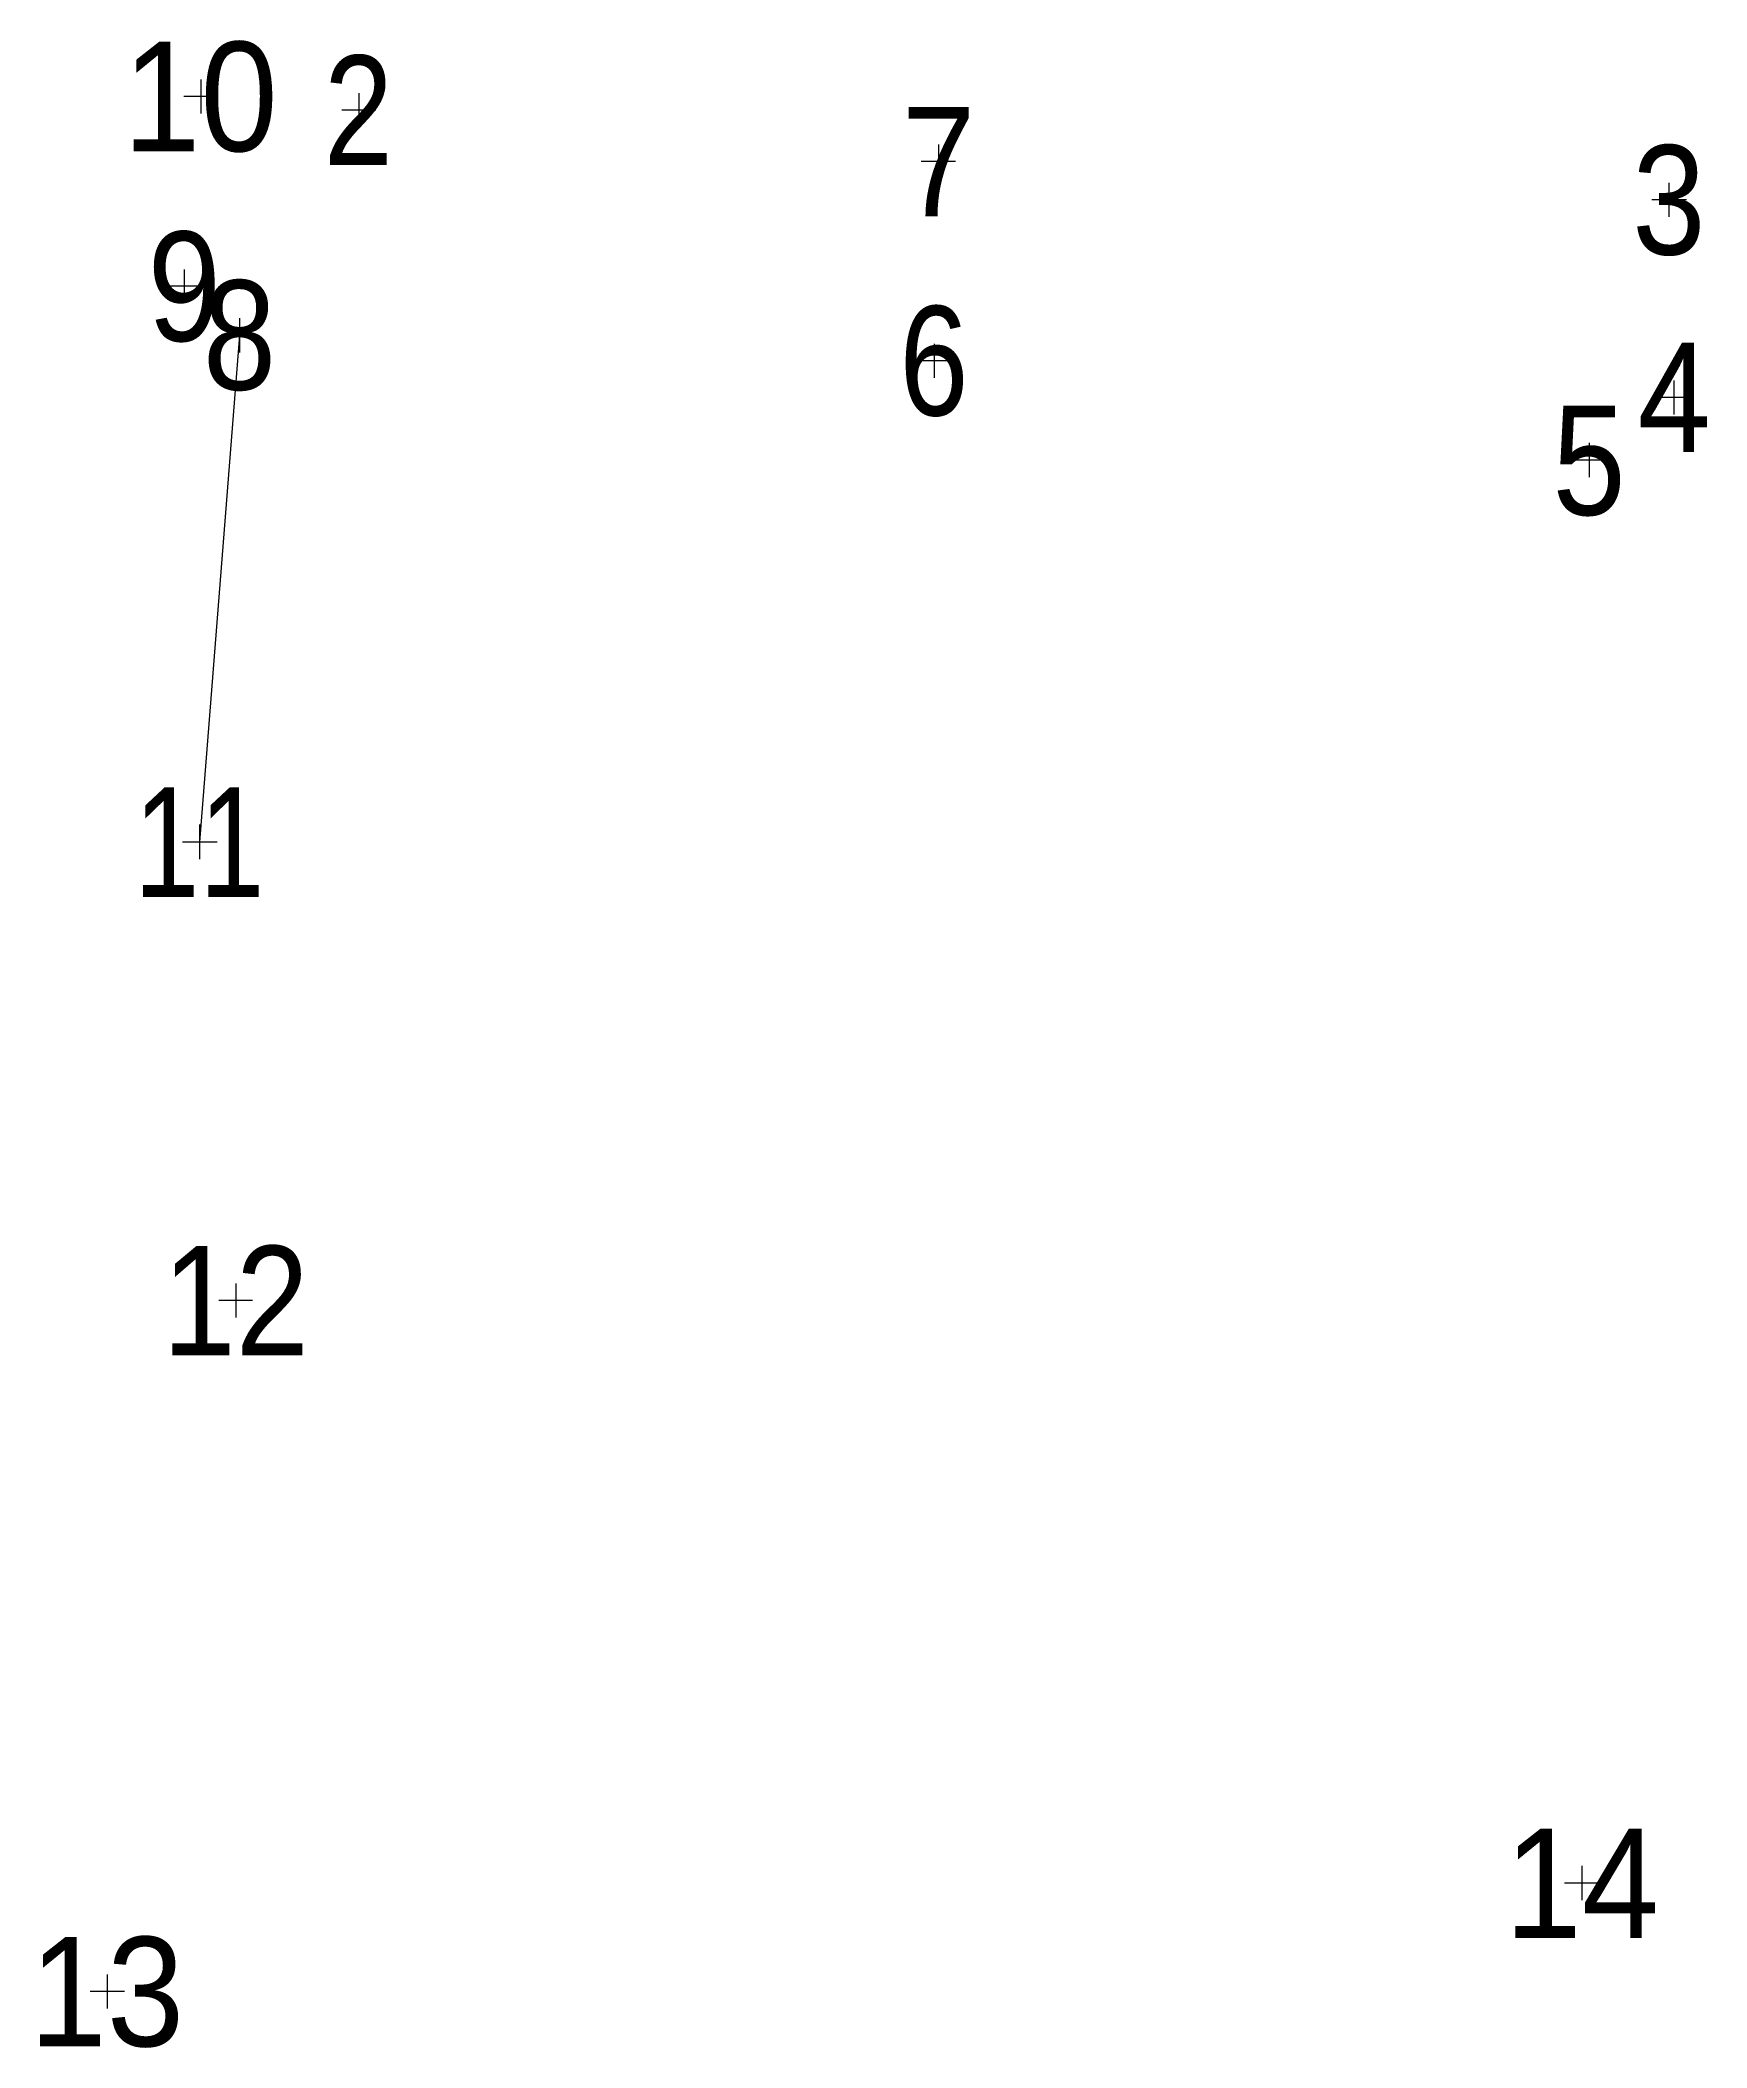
# Model space of a CAD drawing. Header units: metres. Extents: x 547572 to 547707, y 1836654 to 1836725.
# Drawn here: x 547676.52 to 547706.98, y 1836653.5 to 1836690.2 of the extents above; entities outside this region: 3.
import ezdxf
from ezdxf.enums import TextEntityAlignment as Align

# ---------------------------------------------------------------- set-up
doc = ezdxf.new("R2010")
doc.units = ezdxf.units.M
doc.header["$LTSCALE"] = 0.8
doc.layers.add('11', color=7, linetype='Continuous', lineweight=13)
doc.layers.add('15', color=7, linetype='Continuous', lineweight=13)
doc.layers.add('12', color=7, linetype='Continuous')

msp = doc.modelspace()

# ---------------------------------------------------------------- linework, layer by layer
at = {"layer": '11'}
for p, q in [((547573.09, 1836723.91), (547572.46, 1836723.91)), ((547572.78, 1836724.22), (547572.78, 1836723.6)), ((547679.45, 1836689.48), (547679.45, 1836688.86)), ((547679.77, 1836689.17), (547679.14, 1836689.17)), ((547682.34, 1836689.23), (547682.34, 1836688.6)), ((547682.65, 1836688.92), (547682.03, 1836688.92)), ((547692.94, 1836688.29), (547692.94, 1836687.66)), ((547693.25, 1836687.98), (547692.62, 1836687.98)), ((547706.29, 1836687.59), (547706.29, 1836686.97)), ((547706.61, 1836687.28), (547705.98, 1836687.28)), ((547679.46, 1836685.7), (547678.84, 1836685.7)), ((547679.15, 1836686.01), (547679.15, 1836685.39)), ((547680.16, 1836685.12), (547680.16, 1836684.49)), ((547680.47, 1836684.81), (547679.85, 1836684.81)), ((547692.86, 1836684.65), (547692.86, 1836684.03)), ((547693.17, 1836684.34), (547692.54, 1836684.34)), ((547706.38, 1836683.98), (547706.38, 1836683.36)), ((547706.69, 1836683.67), (547706.07, 1836683.67)), ((547704.83, 1836682.84), (547704.83, 1836682.21)), ((547705.15, 1836682.52), (547704.52, 1836682.52)), ((547679.43, 1836675.86), (547679.43, 1836675.23)), ((547679.75, 1836675.54), (547679.12, 1836675.54)), ((547680.09, 1836667.47), (547680.09, 1836666.85)), ((547680.4, 1836667.16), (547679.78, 1836667.16)), ((547704.7, 1836656.83), (547704.7, 1836656.2)), ((547705.01, 1836656.51), (547704.38, 1836656.51)), ((547678.06, 1836654.53), (547677.43, 1836654.53)), ((547677.74, 1836654.84), (547677.74, 1836654.22))]:
    msp.add_line(p, q, dxfattribs=at)
at = {"layer": '15'}
msp.add_line((547680.16, 1836684.81), (547679.43, 1836675.54), dxfattribs=at)

# ---------------------------------------------------------------- texts
at = {"layer": '12'}
for s, width, p in [('0', 0.9, (547572.78, 1836722.91)), ('10', 0.95, (547679.445, 1836688.17)), ('2', 0.85, (547682.335, 1836687.92)), ('7', 0.9, (547692.94, 1836686.98)), ('3', 0.9, (547706.29, 1836686.28)), ('9', 0.9, (547679.15, 1836684.7)), ('8', 0.9, (547680.16, 1836683.81)), ('6', 0.85, (547692.855, 1836683.34)), ('4', 0.9, (547706.385, 1836682.67)), ('5', 0.9, (547704.83, 1836681.52)), ('11', 0.8, (547679.425, 1836674.54)), ('12', 0.9, (547680.09, 1836666.16)), ('14', 0.95, (547704.7, 1836655.51)), ('13', 0.95, (547677.735, 1836653.53))]:
    msp.add_text(s, height=2, dxfattribs=dict(at, width=width)).set_placement(p, align=Align.CENTER)

doc.saveas('drawing.dxf')
